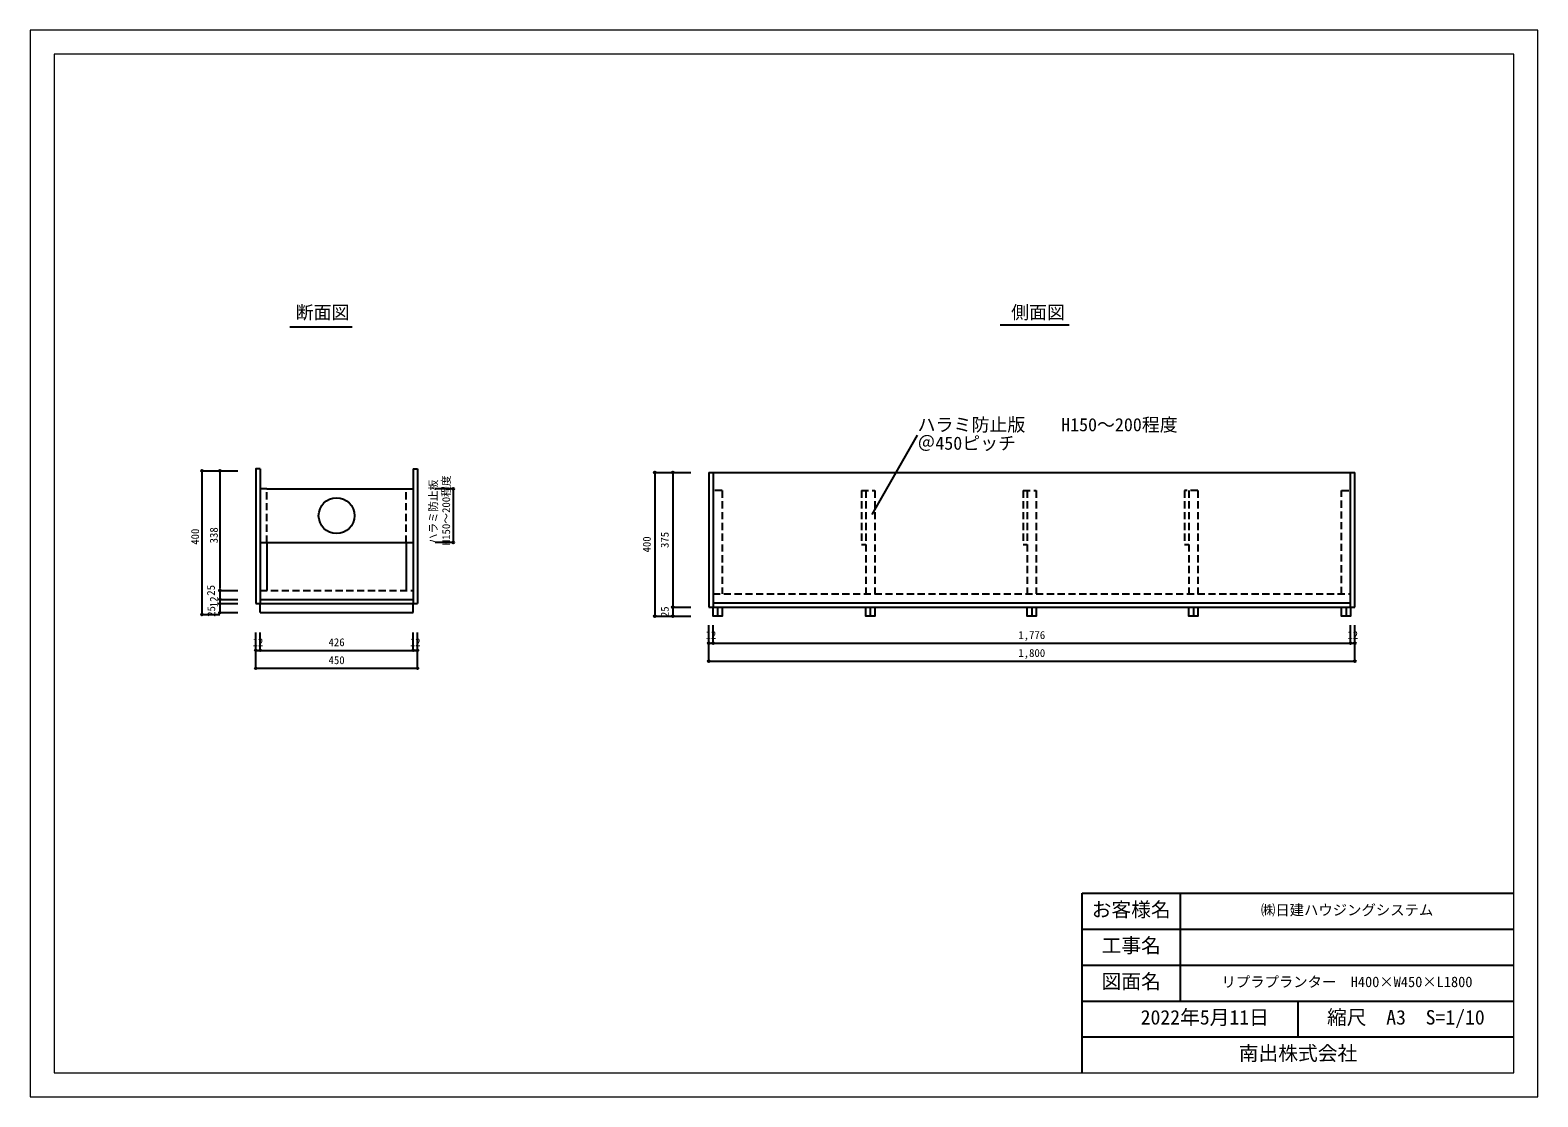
# Model space of a CAD drawing. Units: millimetres at full size, sheet at 1:10, with parts at other scales. Extents: x -2100 to 2100, y -1485 to 1485.
import ezdxf
from ezdxf.enums import TextEntityAlignment as Align

# ---------------------------------------------------------------- set-up
doc = ezdxf.new("R2010")
doc.units = ezdxf.units.MM
doc.header["$LTSCALE"] = 10
doc.header["$PDMODE"] = 32
doc.header["$PDSIZE"] = 5
doc.linetypes.add('DASHED2', pattern=[3, 2, -1])
doc.layers.add('0-0', color=7, linetype='Continuous', lineweight=18)
doc.layers.add('0-1', color=7, linetype='Continuous')
doc.layers.add('2-0', color=4, linetype='Continuous')
doc.styles.add('ＭＳ ゴシック', font='')
doc.styles.get('ＭＳ ゴシック').set_extended_font_data('MS Gothic')

msp = doc.modelspace()

# ---------------------------------------------------------------- linework, layer by layer
at = {"layer": '0-0'}
for p, q in [((2033.33, -1418.33), (2033.33, 1418.33)), ((-2033.33, -1418.33), (2033.33, -1418.33))]:
    msp.add_line(p, q, dxfattribs=at)
msp.add_lwpolyline([(2100, 1485), (-2100, 1485), (-2100, -1485), (2100, -1485)], close=True, dxfattribs=at)
msp.add_lwpolyline([(2033.33, 1418.33), (-2033.33, 1418.33), (-2033.33, -1418.33)], dxfattribs=at)
at = {"layer": '0-1'}
for p, q in [((830.44, -1418.33), (830.44, -918.33)), ((830.44, -918.33), (2033.33, -918.33)), ((1103.97, -918.33), (1103.97, -1218.33)), ((830.44, -1018.33), (2033.33, -1018.33)), ((830.44, -1118.33), (2033.33, -1118.33)), ((830.44, -1218.33), (2033.33, -1218.33)), ((830.44, -1318.33), (2033.33, -1318.33))]:
    msp.add_line(p, q, dxfattribs=at)
at = {"layer": '2-0', "color": 7}
for p, q in [((-1376.21, 658.99), (-1202.53, 658.99)), ((602.34, 664.78), (794.84, 664.78)), ((245.75, 136.2), (372.15, 357.17)), ((-1459.33, 263.17), (-1459.33, -111.83)), ((-1033.33, 263.17), (-1033.33, -111.83)), ((-1033.33, 263.17), (-1021.33, 263.17)), ((-1021.33, 263.17), (-1021.33, -111.83)), ((-209.69, 253.22), (1590.31, 253.22)), ((-209.69, 253.22), (-209.69, -121.78)), ((-197.69, 253.22), (-197.69, -121.78)), ((1578.31, -121.78), (1578.31, 253.22)), ((1590.31, -121.78), (1590.31, 253.22)), ((-1440.33, 208.17), (-1459.33, 208.17)), ((-1440.33, 208.17), (-1052.33, 208.17)), ((-1052.33, 208.17), (-1033.33, 208.17)), ((-1459.33, 58.17), (-1033.33, 58.17)), ((-1440.33, 58.17), (-1440.33, -74.83)), ((-1052.33, 58.17), (-1052.33, -74.83)), ((-1471.33, -111.83), (-1021.33, -111.83)), ((-1459.33, -99.83), (-1033.33, -99.83)), ((-1459.33, -136.83), (-1459.33, -111.83)), ((-1033.33, -136.83), (-1033.33, -111.83)), ((-209.69, -121.78), (1590.31, -121.78)), ((-197.69, -109.78), (1578.31, -109.78)), ((-185.19, -121.78), (-185.19, -146.78)), ((240.31, -121.78), (240.31, -146.78)), ((690.31, -121.78), (690.31, -146.78)), ((1140.31, -121.78), (1140.31, -146.78)), ((1565.81, -121.78), (1565.81, -146.78)), ((-1459.33, -136.83), (-1033.33, -136.83)), ((1431.89, -1318.33), (1431.89, -1218.33))]:
    msp.add_line(p, q, dxfattribs=at)
at = {"layer": '2-0'}
for p, q in [((-1621.33, 258.17), (-1571.33, 258.17)), ((-1621.33, 258.17), (-1621.33, -141.83)), ((-1571.33, 258.17), (-1521.33, 258.17)), ((-1571.33, 258.17), (-1521.33, 258.17)), ((-1571.33, 258.17), (-1571.33, -69.83)), ((-359.69, 253.22), (-359.69, -146.78)), ((-359.69, 253.22), (-309.69, 253.22)), ((-309.69, 253.22), (-309.69, -121.78)), ((-309.69, 253.22), (-259.69, 253.22)), ((-921.33, 208.17), (-971.33, 208.17)), ((-921.33, 208.17), (-921.33, 58.17)), ((-921.33, 58.17), (-971.33, 58.17)), ((-1571.33, -74.83), (-1571.33, -99.83)), ((-1571.33, -74.83), (-1521.33, -74.83)), ((-1571.33, -99.83), (-1521.33, -99.83)), ((-1571.33, -99.83), (-1571.33, -111.83)), ((-1571.33, -111.83), (-1521.33, -111.83)), ((-1571.33, -111.83), (-1571.33, -136.83)), ((-309.69, -121.78), (-259.69, -121.78)), ((-309.69, -121.78), (-309.69, -146.78)), ((-1621.33, -141.83), (-1571.33, -141.83)), ((-1571.33, -136.83), (-1521.33, -136.83)), ((-359.69, -146.78), (-309.69, -146.78)), ((-309.69, -146.78), (-259.69, -146.78)), ((-1471.33, -241.83), (-1471.33, -191.83)), ((-1471.33, -241.83), (-1471.33, -191.83)), ((-1459.33, -241.83), (-1459.33, -191.83)), ((-1033.33, -241.83), (-1033.33, -191.83)), ((-1021.33, -241.83), (-1021.33, -191.83)), ((-1021.33, -241.83), (-1021.33, -191.83)), ((-209.69, -221.78), (-209.69, -171.78)), ((-197.69, -221.78), (-197.69, -171.78)), ((1578.31, -221.78), (1578.31, -171.78)), ((1590.31, -221.78), (1590.31, -171.78)), ((-1471.33, -241.83), (-1465.33, -241.83)), ((-1471.33, -291.83), (-1471.33, -241.83)), ((-1471.33, -241.83), (-1459.33, -241.83)), ((-1465.33, -241.83), (-1027.33, -241.83)), ((-1021.33, -241.83), (-1033.33, -241.83)), ((-1027.33, -241.83), (-1021.33, -241.83)), ((-1021.33, -291.83), (-1021.33, -241.83)), ((-209.69, -221.78), (-197.69, -221.78)), ((-209.69, -271.78), (-209.69, -221.78)), ((-197.69, -221.78), (1578.31, -221.78)), ((1578.31, -221.78), (1590.31, -221.78)), ((1590.31, -271.78), (1590.31, -221.78)), ((-1471.33, -291.83), (-1021.33, -291.83)), ((-209.69, -271.78), (1590.31, -271.78))]:
    msp.add_line(p, q, dxfattribs=at)
at = {"layer": '2-0', "color": 7, "linetype": 'DASHED2'}
for p, q in [((-1440.33, 58.17), (-1440.33, 208.17)), ((-1052.33, 58.17), (-1052.33, 208.17)), ((-172.69, 203.22), (-197.69, 203.22)), ((-172.69, 203.22), (-172.69, -84.78)), ((215.81, 203.22), (215.81, 53.22)), ((227.81, 203.22), (227.81, -84.78)), ((665.81, 203.22), (665.81, 53.22)), ((665.81, 203.22), (702.81, 203.22)), ((677.81, 203.22), (677.81, -84.78)), ((702.81, 203.22), (702.81, -84.78)), ((1127.81, 203.22), (1127.81, -84.78)), ((1152.81, 203.22), (1152.81, -84.78)), ((215.81, 53.22), (227.81, 53.22)), ((665.81, 53.22), (677.81, 53.22)), ((-1459.33, -74.83), (-1033.33, -74.83)), ((-197.69, -84.78), (1578.31, -84.78))]:
    msp.add_line(p, q, dxfattribs=at)
at = {"layer": '2-0', "color": 7}
msp.add_lwpolyline([(-1459.33, 263.17), (-1471.33, 263.17), (-1471.33, -111.83)], dxfattribs=at)
at = {"layer": '2-0', "color": 7, "linetype": 'DASHED2'}
for points in [[(215.81, 203.22), (252.81, 203.22), (252.81, -84.78)], [(1152.81, 203.22), (1115.81, 203.22), (1115.81, 53.22), (1127.81, 53.22)], [(1553.31, -84.78), (1553.31, 203.22), (1578.31, 203.22)]]:
    msp.add_lwpolyline(points, dxfattribs=at)
at = {"layer": '2-0', "color": 7}
for points in [[(-197.69, -121.78), (-172.69, -121.78), (-172.69, -146.78), (-197.69, -146.78)], [(227.81, -121.78), (252.81, -121.78), (252.81, -146.78), (227.81, -146.78)], [(677.81, -121.78), (702.81, -121.78), (702.81, -146.78), (677.81, -146.78)], [(1127.81, -121.78), (1152.81, -121.78), (1152.81, -146.78), (1127.81, -146.78)], [(1553.31, -121.78), (1578.31, -121.78), (1578.31, -146.78), (1553.31, -146.78)]]:
    msp.add_lwpolyline(points, close=True, dxfattribs=at)
msp.add_circle((-1246.33, 133.17), 50, dxfattribs=at)
at = {"layer": '2-0'}
for p in [(-1621.33, 258.17), (-1571.33, 258.17), (-359.69, 253.22), (-309.69, 253.22), (-921.33, 208.17), (-921.33, 58.17), (-1571.33, -74.83), (-1571.33, -99.83), (-1571.33, -111.83), (-309.69, -121.78), (-1621.33, -141.83), (-1571.33, -136.83), (-359.69, -146.78), (-309.69, -146.78), (-1471.33, -241.83), (-1459.33, -241.83), (-1033.33, -241.83), (-1021.33, -241.83), (-209.69, -221.78), (-197.69, -221.78), (1578.31, -221.78), (1590.31, -221.78), (-1471.33, -291.83), (-1021.33, -291.83), (-209.69, -271.78), (1590.31, -271.78)]:
    msp.add_point(p, dxfattribs=at)

# ---------------------------------------------------------------- texts
at = {"layer": '0-0', "style": 'ＭＳ ゴシック'}
for s, height, p in [('㈱日建ハウジングシステム', 29.33, (1328.65, -988.33)), ('リプラプランター\u3000H400×W450×L1800', 29.33, (1218.65, -1188.33)), ('縮尺\u3000A3\u3000S=1/10', 40.32, (1512.61, -1295.83)), ('南出株式会社', 40.32, (1266.89, -1395.83))]:
    msp.add_text(s, height=height, dxfattribs=at).set_placement(p, align=Align.BOTTOM_LEFT)
at = {"layer": '0-1', "style": 'ＭＳ ゴシック'}
for s, p in [('お客様名', (857.2, -995.83)), ('工事名', (884.7, -1095.83)), ('図面名', (884.7, -1195.83)), ('2022年5月11日', (993.67, -1295.83))]:
    msp.add_text(s, height=40.32, dxfattribs=at).set_placement(p, align=Align.BOTTOM_LEFT)
at = {"layer": '2-0', "style": 'ＭＳ ゴシック'}
for s, height, p in [('断面図', 36.66, (-1360.34, 669.67)), ('側面図', 36.66, (632.69, 670.03)), ('ハラミ防止版\u3000\u3000H150～200程度', 36.66, (372.15, 357.17)), ('＠450ピッチ', 36.66, (371.62, 305.73)), ('12', 21.99, (-1480.33, -236.83)), ('426', 21.99, (-1268.83, -236.83)), ('12', 21.99, (-1042.33, -236.83)), ('12', 21.99, (-218.69, -216.78)), ('1,776', 21.99, (652.81, -216.78)), ('12', 21.99, (1569.31, -216.78)), ('1,800', 21.99, (652.81, -266.78)), ('450', 21.99, (-1268.83, -286.83))]:
    msp.add_text(s, height=height, dxfattribs=at).set_placement(p, align=Align.BOTTOM_LEFT)
for s, p in [('ハラミ防止板', (-959.19, 53.45)), ('H150～200程度', (-923.59, 50.88)), ('400', (-1622.87, 52.14)), ('338', (-1570.77, 56)), ('375', (-314.69, 43.22)), ('400', (-364.69, 30.72)), ('25', (-1578.85, -89.64)), ('25', (-1578, -148.54)), ('12', (-1570.85, -121.67)), ('25', (-314.69, -149.28))]:
    msp.add_text(s, height=21.99, rotation=90, dxfattribs=at).set_placement(p, align=Align.BOTTOM_LEFT)

doc.saveas('drawing.dxf')
